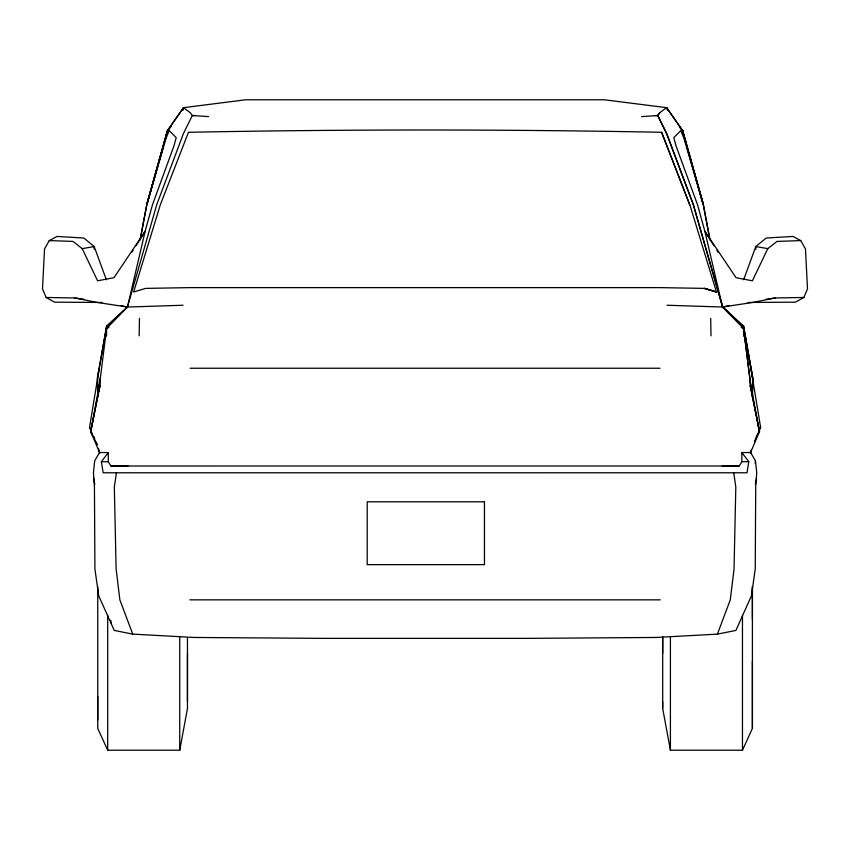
<?xml version="1.0" encoding="UTF-8"?>
<svg xmlns="http://www.w3.org/2000/svg" width="850" height="850" viewBox="0 0 850 850"><rect width="100%" height="100%" fill="white"/><g stroke="black" fill="none" stroke-linecap="round" stroke-linejoin="round"><path stroke-width="1.27" d="M97.75 720.109L97.75 696.447M187.457 637.67L187.457 708.518L179.732 750.221L107.684 750.221L107.684 615.326M187.457 701.718L187.468 653.427M752.399 661.045L752.399 728.418L742.464 750.221L670.416 750.221L662.692 708.518L662.692 701.718M662.692 653.427L662.692 637.67M666.496 107.684L659.611 112.827L657.688 115.536L666.57 133.577L693.303 204.818L722.543 307.041L743.421 326.953L749.891 378.197M752.494 396.185L752.781 377.676L743.58 326.017L722.691 307.041L693.451 204.818L666.719 133.577L657.836 115.536L659.759 112.827M752.399 619.278L752.399 586.649L752.399 728.418M750.114 381.14L759.496 432.214L750.21 385.549L759.496 431.386L754.354 441.522M752.335 396.185L752.633 377.676L743.421 326.953M139.156 335.846L139.453 318.389M752.176 395.154L752.409 384.752M94.106 249.178L94.201 246.564L83.863 238.042L57.035 236.438L49.258 240.593L44.529 248.965L42.5 288.841L46.134 297.468L54.559 302.175L101.968 302.462M99.769 387.473L99.864 384.827M100.013 380.853L106.579 328.504L127.457 307.041L156.697 204.818L183.43 133.577L192.312 115.536L190.389 112.827L183.504 107.684L167.492 130.592L146.721 204.818L140.133 239.753M98.781 391.255L100.109 378.197M755.183 463.473L755.448 460.838L750.603 452.508L759.496 431.386M99.354 387.621L100.034 381.14L90.652 432.214L97.559 444.784M750.603 452.508L741.859 452.582L748.765 461.688L747.023 472.781L116.429 472.791L114.336 486.986L116.121 569.096L119.871 599.866L132.727 634.121L193.906 637.457L322.447 638.361L527.701 638.361L656.253 637.457L717.421 634.121L735.919 630.424L751.485 595.701L755.246 568.894L755.714 487.018L756.713 472.579L755.448 460.838M92.214 433.787L89.537 427.507L98.717 371.556M140.144 239.913L146.784 204.818L166.016 138.486L169.192 130.581L176.205 137.636L174.091 145.531L152.458 204.818L145.148 231.232L127.457 307.041L106.579 326.017L97.591 378.261L98.005 396.451M755.342 484.447L756.596 477.976M90.652 431.386L99.939 385.549L90.652 432.214L90.652 431.386L99.546 452.508L94.701 460.838L93.436 472.579L94.446 487.018L94.913 568.894L98.664 595.701L114.229 630.424L132.727 634.121M750.465 453.464L751.368 449.597M165.017 140.25L167.492 130.592L146.721 204.818L158.376 164.082M146.784 204.818L167.28 131.314L171.328 126.353M159.099 161.532L160.926 155.167M161.659 152.617L162.743 148.803M743.622 279.777L755.799 246.564L766.137 238.042L792.965 236.438L800.742 240.593L805.471 248.965L807.5 288.841L803.866 297.468L795.441 302.175L748.032 302.462M717.421 634.121L730.278 599.866L734.039 569.096L735.813 486.986L733.72 472.791M757.934 433.787L760.612 427.507L751.432 371.556M800.742 240.593L777.017 241.411L767.784 248.636L752.399 280.808L736.047 277.706L704.852 231.232L697.542 204.818L675.909 145.531L673.795 137.636L680.808 130.581L683.984 138.486L703.279 204.818L709.867 239.753M756.064 437.197L757.308 434.924M99.546 452.508L108.29 452.582L108.29 461.752L110.957 465.991L111.817 466.013L739.202 465.991L741.859 461.752L741.859 452.582M131.686 252.567L133.099 250.325M135.936 245.831L145.148 231.232L113.953 277.706L97.601 280.808L82.216 248.636L72.983 241.411L49.258 240.593M758.646 430.429L760.612 427.507M167.482 130.634L183.483 107.684L245.756 99.779L604.403 99.779L666.666 107.684L682.656 130.592L703.439 204.818L710.005 239.913M116.429 472.791L103.137 472.781L101.384 461.688L108.29 452.582M106.579 328.504L108.938 327.367M728.96 305.66L722.543 307.041L704.852 231.232L714.064 245.831M803.866 297.468L775.189 297.967L753.376 302.345L722.543 307.041L743.58 328.504L751.23 389.948M82.216 248.636L94.201 246.564L106.377 279.777M766.201 299.243L775.189 297.967M641.516 116.609L657.836 115.536M183.079 305.235L127.457 307.041L96.624 302.345L74.811 297.967L46.134 297.468M741.859 461.752L748.765 461.688M194.809 115.536L192.312 115.536L208.633 116.609M655.191 115.536L657.688 115.536M190.156 368.241L659.993 368.241M722.149 466.013L739.202 465.991M660.248 599.845L189.901 599.845M110.957 465.991L127.999 466.013M101.384 461.688L108.29 461.752M667.069 305.235L722.691 307.041L743.58 326.953M74.811 297.967L83.799 299.243M767.784 248.636L755.799 246.564L755.894 249.178M121.04 305.66L127.457 307.041L106.579 326.953L97.368 377.676L97.665 396.185M716.518 292.017L704.523 288.394L659.94 287.619L190.156 287.619L145.552 288.394L133.631 292.017L160.31 204.818L188.466 132.292C346.067 129.243 503.933 129.243 661.534 132.281L689.69 204.818M716.444 292.017L704.523 288.394L716.444 292.017L689.849 204.818L661.683 132.281M741.211 327.367L743.58 328.504L743.58 336.154M679.639 127.341L682.879 131.314M666.666 107.684L682.508 130.592L703.279 204.818M89.537 427.507L91.502 430.429M716.901 250.325L718.314 252.567M93.468 436.061L94.711 438.334M107.684 750.221L97.75 728.418L97.75 586.649M688.128 151.343L689.222 155.167M689.956 157.718L691.773 164.082M692.506 166.621L703.439 204.818L682.656 130.592L685.748 142.651M666.655 107.684L667.367 110.224M98.494 448.311L99.684 453.464M93.553 477.976L94.807 484.447M743.58 326.017L752.569 378.261M110.787 620.234L111.052 622.869M750.051 378.197L750.338 386.144M710.696 318.389L710.993 335.846M742.464 615.326L742.464 750.221M670.416 636.416L670.416 750.221M662.692 636.352L662.692 708.518M179.732 636.416L179.732 750.221M106.579 326.017L106.579 336.154M183.504 107.684L182.782 110.224L183.483 107.684M484.457 501.797L367.2 501.797L367.2 564.644L484.457 564.644L484.457 501.797"/></g></svg>
